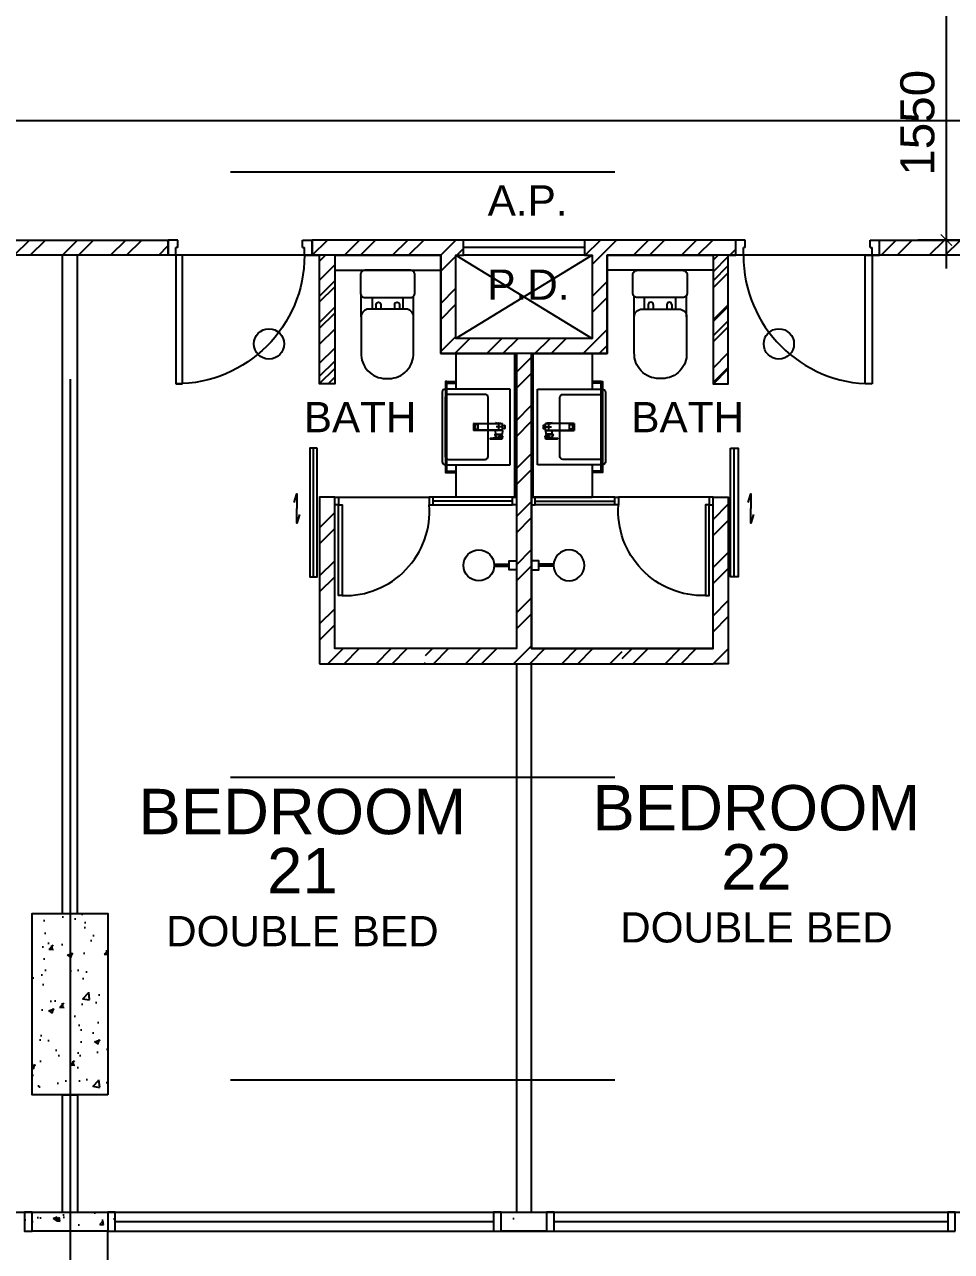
# Model space of a CAD drawing. Header units: millimetres. Extents: x 0 to 70486, y 148 to 42536.
# Drawn here: x 35199 to 41324, y 12784 to 20892 of the extents above; entities that cross this region are included whole.
import ezdxf
from ezdxf.enums import TextEntityAlignment as Align

# ---------------------------------------------------------------- set-up
doc = ezdxf.new("R2010")
doc.units = ezdxf.units.MM
doc.linetypes.add('CENTERX2', pattern=[101.6, 63.5, -12.7, 12.7, -12.7])
doc.layers.get('Defpoints').update_dxf_attribs({"color": 8})
for name, color, linetype in [('Architectural Features', 8, 'Continuous'), ('Default', 8, 'Continuous'), ('Door', 8, 'Continuous'), ('Dry Wall', 8, 'Continuous'), ('FSD', 8, 'Continuous'), ('GBP A.P.', 8, 'Continuous'), ('GBP Dim', 8, 'Continuous'), ('GBP Text 200', 8, 'Continuous'), ('GBP Text 250', 8, 'Continuous'), ('grid', 8, 'CENTERX2'), ('hatch', 8, 'Continuous'), ('LP-Furn built-in', 8, 'Continuous'), ('LP-Furn built-in 2', 8, 'Continuous'), ('LP-Sanitary', 8, 'Continuous'), ('LP-WC', 8, 'Continuous'), ('PD', 8, 'Continuous'), ('PD DOOR', 8, 'Continuous'), ('TEXT', 8, 'Continuous'), ('TEXT Ref', 8, 'Continuous'), ('WALL-NEW', 8, 'Continuous'), ('WALL-STRUCTURE', 8, 'Continuous'), ('WINDOW', 8, 'Continuous'), ('WINDOW-MULLION', 8, 'Continuous'), ('zzz-room mix', 8, 'Continuous')]:
    doc.layers.add(name, color=color, linetype=linetype)
doc.layers.add('LP-Nonplot', color=8, linetype='Continuous', plot=False)
doc.styles.add('BH', font='arial.ttf')
doc.dimstyles.new('200 GBP', dxfattribs={"dimscale": 1.5, "dimtxt": 150, "dimasz": 50, "dimexe": 125, "dimexo": 50, "dimgap": 50, "dimtad": 1, "dimdec": 0, "dimzin": 0, "dimdsep": 46, "dimtxsty": 'BH', "dimblk": 'ARCHTICK', "dimcen": 0.09, "dimdle": 125, "dimclrd": 9, "dimclre": 9, "dimclrt": 1, "dimadec": 0, "dimazin": 0, "dimtfac": 1, "dimtdec": 0, "dimtix": 1, "dimtmove": 2, "dimatfit": 3, "dimldrblk": 'ARCHTICK', "dimfxl": 300, "dimfxlon": 1, "dimtolj": 1, "dimtzin": 0, "dimarcsym": 0})
pattern_1 = [(45, (-1501, -7082.22), (-159.099, 159.099), []), (45, (-1394.93, -7082.22), (-159.099, 159.099), [])]

# ---------------------------------------------------------------- blocks, each defined once
blk = doc.blocks.new('Door 850')
for p, q in [((38290.6, 34986.6), (38290.6, 35836.6)), ((38290.6, 35836.6), (38335.6, 35836.6)), ((38335.6, 35836.6), (38335.6, 34986.6)), ((38240.6, 34986.6), (38240.6, 34911.6)), ((38290.6, 34986.6), (38240.6, 34986.6)), ((38290.6, 34986.6), (38290.6, 34936.6)), ((38335.6, 34986.6), (38290.6, 34986.6)), ((39140.6, 34986.6), (39140.6, 34936.6)), ((39140.6, 34986.6), (39190.6, 34986.6)), ((39190.6, 34986.6), (39190.6, 34911.6)), ((38240.6, 34911.6), (38240.6, 34886.6)), ((38303.1, 34886.6), (38240.6, 34886.6)), ((38303.1, 34936.6), (38290.6, 34936.6)), ((38303.1, 34936.6), (38303.1, 34886.6)), ((39128.1, 34936.6), (39140.6, 34936.6)), ((39128.1, 34936.6), (39128.1, 34886.6)), ((39128.1, 34886.6), (39190.6, 34886.6)), ((39190.6, 34911.6), (39190.6, 34886.6))]:
    blk.add_line(p, q)
blk.add_arc((38290.6, 34986.6), 850, 359.99995, 89.99772)
blk = doc.blocks.new('pln_toilet')
for p, q in [((-170.1, -306.5), (-170.1, -171.6)), ((-78.2, -226.9), (-78.2, -256.5)), ((-45, -226.9), (-45, -256.5)), ((44.7, -226.9), (44.7, -256.5)), ((77.9, -226.9), (77.9, -256.5)), ((175.5, -306.5), (175.5, -165.2))]:
    blk.add_line(p, q)
for points in [[(180, -30), (180, -149.3, -0.414214), (150, -179.3), (-150, -179.3, -0.414214), (-180, -149.3), (-180, -30, -0.414214), (-150, 0), (150, 0, -0.414214)], [(175.5, -306.5), (175.5, -545.1, -0.424695), (14, -715.1), (-7.8, -715.1, -0.423698), (-170.1, -545.1), (-170.1, -306.5, -0.414214), (-120.1, -256.5), (125.5, -256.5, -0.414214)]]:
    blk.add_lwpolyline(points, format="xyb", close=True)
for points in [[(-101.9, -256.5), (-101.9, -179.3)], [(102.9, -179.3), (102.9, -256.5)]]:
    blk.add_lwpolyline(points)
for centre in [(-61.6, -226.9), (61.3, -226.9)]:
    blk.add_arc(centre, 16.6, 0, 180)
blk = doc.blocks.new('SEANNOT_GROUP2')
at = {"layer": 'Default'}
blk.add_line((81.5, 351.1), (81.5, 317.9), dxfattribs=at)
blk = doc.blocks.new('SEANNOT_GROUP3')
at = {"layer": 'Default'}
blk.add_line((99.8, 335.2), (63.8, 335.2), dxfattribs=at)
blk = doc.blocks.new('ghtfdgd')
at = {"layer": 'LP-Sanitary'}
for p, q in [((79214.2, -115039.6), (79218.2, -114994.6)), ((79217.1, -115027.9), (79214.2, -115039.6)), ((79217.1, -115039.6), (79214.2, -115039.6)), ((79215.7, -115019.1), (79215.7, -115005.6)), ((79215.7, -115005.6), (79217.2, -115005.6)), ((79220.2, -114994.6), (79217.1, -115027.9)), ((79217.5, -115184.4), (79217.1, -115027.9)), ((79220.2, -114994.6), (79218.2, -114994.6)), ((79218.9, -115183.4), (79220.2, -114994.6)), ((79261.1, -114994.6), (79220.2, -114994.6)), ((79230.7, -114993.6), (79230.7, -114979.6)), ((79231.2, -114979.1), (79250.2, -114979.1)), ((79250.2, -114994.1), (79231.2, -114994.1)), ((79238.9, -114994.1), (79238.9, -114994.6)), ((79242.4, -114994.6), (79242.4, -114994.1)), ((79250.7, -114979.6), (79250.7, -114993.6)), ((79263.2, -114994.6), (79261.1, -114994.6)), ((79261.1, -114994.6), (79262.4, -115183.4)), ((79264.2, -115027.9), (79261.1, -114994.6)), ((79263.2, -114994.6), (79288.7, -114996.6)), ((79263.2, -114994.6), (79267.1, -115039.6)), ((79264.2, -115027.9), (79263.8, -115184.4)), ((79264.2, -115027.9), (79267.1, -115039.6)), ((79267.1, -115039.6), (79264.2, -115039.6)), ((79288.7, -115037.7), (79267.1, -115039.6)), ((79288.7, -115037.7), (79288.7, -114996.6)), ((79290.7, -115009.4), (79290.7, -115000.9)), ((79290.7, -115009.6), (79290.7, -115009.4)), ((79290.7, -115010.3), (79290.7, -115009.6)), ((79290.7, -115044.4), (79290.7, -115010.3)), ((79290.7, -115044.7), (79290.7, -115044.4)), ((79290.9, -115010.4), (79310.4, -115018.6)), ((79290.9, -115010.4), (79290.9, -115044.5)), ((79290.9, -115044.5), (79310.4, -115036.3)), ((79310.7, -115017.8), (79291, -115009.5)), ((79291, -115009.5), (79291, -115009.5)), ((79291, -115009.5), (79291, -115009.5)), ((79291, -115044.9), (79310.7, -115036.6)), ((79310.4, -115018.6), (79310.5, -115018.7)), ((79310.4, -115036.3), (79310.5, -115036.2)), ((79310.5, -115018.7), (79310.5, -115027.4)), ((79310.5, -115036.2), (79310.5, -115027.4)), ((79310.7, -115017.8), (79314.8, -115009.2)), ((79313.5, -115028.9), (79313.5, -115020.8)), ((79313.5, -115020.8), (79317.3, -115050.9)), ((79313.5, -115028.9), (79313.5, -115036.9)), ((79313.5, -115036.9), (79317.3, -115075.5)), ((79313.5, -115037), (79317.3, -115075.5)), ((79315.2, -115010.7), (79313.6, -115020.4)), ((79313.6, -115020.5), (79313.6, -115020.4)), ((79317.3, -115050.5), (79313.6, -115020.5)), ((79315.2, -115010.7), (79317.3, -115050.4)), ((79318, -115050.2), (79316, -115010.5)), ((79317.3, -115002.9), (79318.9, -114997.5)), ((79319.4, -115044.7), (79317.3, -115002.9)), ((79317.3, -115050.4), (79317.3, -115050.5)), ((79317.3, -115051.4), (79317.3, -115063.3)), ((79317.7, -115051.6), (79318.9, -115052.3)), ((79317.7, -115063.5), (79317.7, -115051.6)), ((79319.4, -115051), (79318, -115050.2)), ((79318.7, -114997.4), (79318.9, -114997.5)), ((79319.3, -114997.6), (79318.9, -114997.4)), ((79318.9, -114997.5), (79319.4, -114997.7)), ((79318.9, -115074.8), (79318.9, -115052.3)), ((79319.4, -114997.7), (79319.4, -115044.7)), ((79319.4, -115044.7), (79319.4, -115051)), ((79319.8, -115045.3), (79319.8, -114998.3)), ((79319.8, -115051.6), (79319.8, -115045.3)), ((79319.8, -115051.9), (79319.8, -115051.6)), ((79319.8, -115051.9), (79319.8, -115074.4)), ((79317.3, -115075.1), (79317.3, -115063.3)), ((79317.7, -115063.5), (79317.7, -115075.4)), ((79317.7, -115075.4), (79318.9, -115074.8)), ((79318, -115076), (79319.3, -115075.3)), ((79319.8, -115074.4), (79319.8, -115074.6)), ((79218.9, -115183.4), (79217.5, -115184.4)), ((79217.5, -115184.4), (79263.8, -115184.4)), ((79262.4, -115183.4), (79218.9, -115183.4)), ((79225, -115154.8), (79225, -115173.1)), ((79255.3, -115153.8), (79226, -115153.8)), ((79255.3, -115154), (79226, -115154)), ((79226, -115174.1), (79255.3, -115174.1)), ((79256.3, -115173.1), (79256.3, -115154.8)), ((79262.4, -115183.4), (79263.8, -115184.4))]:
    blk.add_line(p, q, dxfattribs=at)
for centre, radius, start, end in [((79240.7, -115019.1), 25, 180, 185.74251), ((79231.2, -114979.6), 0.5, 90, 180), ((79231.2, -114993.6), 0.5, 180, 270), ((79250.2, -114979.6), 0.5, 0, 90), ((79250.2, -114993.6), 0.5, 270, 0), ((79280.3, -115017.1), 20, 56.8024, 65.16541), ((79280.3, -115017.1), 20, 294.83459, 301.61275), ((79290.9, -115000.9), 0.2, 127.85265, 180), ((79290.9, -115044.7), 0.2, 180.01397, 293.04704), ((79511, -115282.7), 357.7, 125.84981, 127.98251), ((79530.3, -115308.3), 389.7, 125.92638, 127.88363), ((79234, -109870), 5139.5, 270.63577, 270.89969), ((79227.2, -108854.2), 6155.7, 270.59451, 270.81562), ((79288.3, -115009.7), 2.67, 3.1953, 9.33669), ((79301.7, -114992.9), 0.28, 69.68638, 135.20106), ((79319.7, -114996.5), 23.1, 247.12521, 247.49949), ((79339.3, -115104.4), 73.6, 112.75714, 112.87481), ((79312.3, -115020.9), 1.23, 6.09456, 11.51592), ((79308.7, -115037.4), 4.84, 5.24499, 7.19277), ((79310.7, -115037.3), 2.83, 5.64545, 8.81471), ((79314, -115009.4), 0.822, 12.82151, 37.37855), ((79314.7, -115011.5), 2.53, 77.49723, 90.78809), ((79315.1, -115009.5), 0.509, 38.0096, 78.40522), ((84763.2, -116562.2), 5664.7, 164.02206, 164.08854), ((79313.8, -115010.5), 2.18, 358.67427, 36.2852), ((79317.8, -115050.7), 0.54, 62.22165, 149.68726), ((79305.3, -115051.3), 11.9, 359.62289, 2.1624), ((79315.7, -115050), 2.38, 342.31294, 353.97204), ((79317.3, -115050.2), 0.738, 359.2113, 2.9985), ((79318.5, -114997.9), 0.689, 55.95421, 80.13248), ((79319, -114998.3), 0.8, 0.00654, 61.47672), ((79319.1, -115051.6), 0.688, 1.5121, 63.73401), ((79313.2, -115075.2), 4.12, 356.11976, 1.38136), ((79317.8, -115075.5), 0.494, 177.69922, 295.85307), ((79318.6, -115075.3), 0.938, 181.08912, 220.22046), ((79319, -115074.6), 0.786, 294.19625, 0.49169)]:
    blk.add_arc(centre, radius, start, end, dxfattribs=at)
for centre, major_axis, ratio, start_param, end_param in [((79290.9, -115000.9), (0.2, 0), 0.870233, 1.308042, 3.141593), ((79290.9, -115009.4), (0.2, 0), 0.870251, 1.333095, 3.141593), ((79290.9, -115010.3), (0.2, 0), 0.5, 3.141593, 4.712389), ((79290.9, -115044.4), (0.2, 0), 0.5, 3.141593, 4.712389), ((79290.9, -115000.9), (0.123, -0.158), 0.834595, 2.099205, 3.141593), ((79290.9, -115000.9), (0.123, -0.158), 0.834595, 3.141593, 3.165459), ((79290.9, -115010), (0.077, 0.836), 0.04975, 4.217846, 5.325586), ((79290.9, -115044.1), (-0.077, 0.836), 0.04975, 2.065339, 3.17308), ((79301.6, -114992.9), (0.117, -0.162), 0.844851, 2.109561, 3.167674), ((79310.4, -115018.2), (-0.311, -0.737), 0.21898, 1.092037, 2.210933), ((79310.4, -115035.9), (-0.311, 0.737), 0.21898, 2.049556, 3.141593), ((79310.5, -115018.3), (-0.309, -0.738), 0.217421, 1.09135, 2.210755), ((79310.5, -115035.8), (-0.309, 0.738), 0.217421, 2.050243, 3.169648), ((79310.4, -115035.9), (-0.311, 0.737), 0.21898, 3.141593, 3.168451), ((79314.3, -115020.6), (-0.782, -0.167), 0.921627, 5.682069, 6.099643), ((79314.3, -115020.8), (-0.794, -0.099), 0.898005, 5.760928, 6.175764), ((79314.3, -115036.7), (0.793, 0.106), 0.789486, 3.026004, 3.133916), ((79314.3, -115036.9), (0.796, 0.077), 0.827125, 3.057559, 3.141593), ((79315.1, -115009.6), (0.173, 0.708), 0.018166, 0.444134, 0.918054), ((79315.3, -115009.6), (0.412, 0.321), 0.549065, 0.513637, 1.195391), ((79315.7, -115010.9), (-0.499, -0.026), 0.868619, 4.118709, 5.82428), ((79316.8, -115003.6), (0.961, -0.275), 0.902908, 1.271288, 1.565184), ((79317.8, -115050.6), (-0.5, -0.016), 0.857677, 4.139605, 5.842177), ((79317.8, -115050.9), (-0.5, -0.02), 0.273668, 4.356492, 6.23412), ((79318.4, -114998), (-0.211, -0.772), 0.117484, 2.694436, 3.141054), ((79318.5, -114998.1), (-0.382, -0.703), 0.237912, 2.705017, 3.14394), ((79319, -114998.3), (-0.382, -0.703), 0.237912, 2.705017, 3.141091), ((79319, -114998.3), (-0.8, 0), 0.876594, 3.141494, 4.164132), ((79319, -115045.3), (-0.8, 0), 0.876594, 3.141494, 4.164132), ((79317.8, -115063.3), (-0.5, 0), 0.5, 0.054498, 1.448623), ((79317.8, -115075.5), (-0.494, 0.079), 0.969108, 0.192451, 2.070079), ((79226, -115154.8), (-1, 0), 0.992546, 4.712389, 6.283185), ((79226, -115154.9), (1, 0), 0.890286, 1.570796, 3.141593), ((79226, -115173.1), (1, 0), 0.992546, 3.141593, 4.712389), ((79255.3, -115154.8), (-1, 0), 0.992546, 3.141593, 4.712389), ((79255.3, -115154.9), (1, 0), 0.890286, 0, 1.570796), ((79255.3, -115173.1), (1, 0), 0.992546, 4.712389, 6.283185)]:
    blk.add_ellipse(centre, major_axis=major_axis, ratio=ratio, start_param=start_param, end_param=end_param, dxfattribs=at)
for points, knots in [([(79291, -115009.5), (79291, -115009.5), (79290.9, -115009.5), (79290.8, -115009.6), (79290.7, -115009.6), (79290.7, -115009.6)], [0, 0, 0, 0, 0.5, 0.5, 1, 1, 1, 1]), ([(79291, -115000.7), (79291, -115000.8), (79291, -115000.8), (79291, -115000.9), (79291, -115001.2), (79291, -115001.4), (79291, -115001.7), (79291, -115002.7), (79291, -115003.8), (79291, -115004.8), (79291, -115006.3), (79291, -115007.8), (79291, -115009.2)], [0, 0, 0, 0, 0.02306, 0.02306, 0.02306, 0.115301, 0.115301, 0.115301, 0.484264, 0.484264, 0.484264, 1, 1, 1, 1]), ([(79301.6, -114992.7), (79301.9, -114992.8), (79302.2, -114992.9), (79302.5, -114993), (79305, -114993.6), (79307.5, -114994.3), (79310.1, -114995), (79312.9, -114995.8), (79315.8, -114996.6), (79318.7, -114997.4)], [0, 0, 0, 0, 0.051688, 0.051688, 0.051688, 0.494848, 0.494848, 0.494848, 1, 1, 1, 1]), ([(79310.5, -115018.7), (79310.9, -115018.8), (79311.2, -115019), (79311.9, -115019.4), (79312.2, -115019.7), (79312.8, -115020.1), (79313, -115020.3), (79313.4, -115020.5), (79313.5, -115020.5), (79313.5, -115020.7)], [0, 0, 0, 0, 0.25, 0.25, 0.5, 0.5, 0.75, 0.75, 1, 1, 1, 1]), ([(79310.5, -115036.2), (79310.9, -115036.1), (79311.2, -115035.9), (79311.9, -115035.6), (79312.2, -115035.5), (79312.8, -115035.6), (79313, -115035.7), (79313.4, -115036.2), (79313.5, -115036.5), (79313.5, -115036.8)], [0, 0, 0, 0, 0.25, 0.25, 0.5, 0.5, 0.75, 0.75, 1, 1, 1, 1]), ([(79313.6, -115020.4), (79313.5, -115020.2), (79313.5, -115020), (79313.3, -115019.6), (79313.2, -115019.3), (79312.7, -115018.8), (79312.3, -115018.6), (79311.6, -115018.2), (79311.2, -115018), (79310.8, -115017.9)], [0, 0, 0, 0, 0.25, 0.25, 0.5, 0.5, 0.75, 0.75, 1, 1, 1, 1]), ([(79310.8, -115036.5), (79311, -115036.5), (79311.3, -115036.3), (79311.8, -115036.2), (79312.2, -115036.1), (79312.5, -115036), (79312.8, -115036), (79313, -115036), (79313.1, -115036.1), (79313.2, -115036.2), (79313.4, -115036.3), (79313.5, -115036.6), (79313.5, -115036.7), (79313.5, -115036.8)], [0, 0, 0, 0, 0.124812, 0.2213171, 0.3092796, 0.3899271, 0.4711589, 0.5451559, 0.6166529, 0.6889172, 0.7974179, 0.8896188, 0.9816515, 0.9816515, 0.9816515, 0.9816515]), ([(79314.8, -115009.2), (79314.8, -115009.2), (79314.9, -115009.2), (79314.9, -115009.2), (79315, -115009.2), (79315, -115009.2), (79315.1, -115009.2), (79315.2, -115009.2)], [0, 0, 0, 0, 0.25, 0.25, 0.5, 0.5, 1, 1, 1, 1]), ([(79317.1, -115002.7), (79317, -115003), (79316.9, -115003.3), (79316.8, -115003.6), (79316.5, -115004.7), (79316.2, -115005.8), (79315.9, -115006.9), (79315.7, -115007.6), (79315.4, -115008.3), (79315.2, -115009)], [0, 0, 0, 0, 0.131954, 0.131954, 0.131954, 0.659772, 0.659772, 0.659772, 1, 1, 1, 1]), ([(79315.2, -115009.2), (79315.2, -115009.2), (79315.2, -115009.2), (79315.2, -115009.2), (79315.2, -115009.2), (79315.2, -115009.2)], [0, 0, 0, 0, 0.5, 0.5, 1, 1, 1, 1]), ([(79315.2, -115009.2), (79315.3, -115009.3), (79315.3, -115009.4), (79315.3, -115009.5), (79315.3, -115009.6), (79315.3, -115009.8), (79315.3, -115009.8), (79315.3, -115009.9), (79315.3, -115010), (79315.2, -115010.2), (79315.2, -115010.3), (79315.2, -115010.5), (79315.2, -115010.6), (79315.2, -115010.7)], [0, 0, 0, 0, 0.125, 0.125, 0.25, 0.25, 0.375, 0.375, 0.5, 0.5, 0.75, 0.75, 1, 1, 1, 1]), ([(79318.7, -114997.4), (79318.6, -114997.5), (79318.6, -114997.7), (79318.5, -114997.9), (79318.2, -114999), (79317.9, -115000.1), (79317.5, -115001.2), (79317.4, -115001.7), (79317.2, -115002.2), (79317.1, -115002.7)], [0, 0, 0, 0, 0.095324, 0.095324, 0.095324, 0.707603, 0.707603, 0.707603, 1, 1, 1, 1]), ([(79317.3, -115050.5), (79317.3, -115050.5), (79317.3, -115050.5), (79317.3, -115050.6), (79317.3, -115050.6), (79317.3, -115050.7), (79317.3, -115050.8), (79317.3, -115050.9)], [0, 0, 0, 0, 0.25, 0.25, 0.5, 0.5, 1, 1, 1, 1]), ([(79317.3, -115051.4), (79317.3, -115051.5), (79317.3, -115051.5), (79317.5, -115051.6), (79317.6, -115051.6), (79317.7, -115051.6)], [0, 0, 0, 0, 0.5, 0.5, 1, 1, 1, 1]), ([(79317.7, -115051.6), (79317.7, -115051.6), (79317.7, -115051.5), (79317.8, -115051.4), (79317.8, -115051.3), (79317.8, -115051.1), (79317.8, -115051), (79317.9, -115050.9), (79317.9, -115050.8), (79317.9, -115050.7)], [0, 0, 0, 0, 0.25, 0.25, 0.5, 0.5, 0.75, 0.75, 1, 1, 1, 1]), ([(79319.4, -115051), (79319.4, -115051), (79319.4, -115051), (79319.4, -115051), (79319.4, -115051), (79319.4, -115051), (79319.4, -115051), (79319.4, -115051.1), (79319.4, -115051.1), (79319.4, -115051.2), (79319.4, -115051.2), (79319.3, -115051.3), (79319.3, -115051.3), (79319.3, -115051.4), (79319.3, -115051.5), (79319.2, -115051.6), (79319.2, -115051.6), (79319.1, -115051.7), (79319.1, -115051.8), (79319, -115051.9), (79319, -115052), (79318.9, -115052.1), (79318.9, -115052.1), (79318.9, -115052.2), (79318.9, -115052.3), (79318.9, -115052.3), (79318.9, -115052.3), (79318.9, -115052.3), (79318.9, -115052.3), (79318.9, -115052.3), (79318.9, -115052.3)], [0, 0, 0, 0, 0.000034, 0.000034, 0.000034, 0.03445, 0.03445, 0.03445, 0.175251, 0.175251, 0.175251, 0.317196, 0.317196, 0.317196, 0.479622, 0.479622, 0.479622, 0.662074, 0.662074, 0.662074, 0.829132, 0.829132, 0.829132, 0.958486, 0.958486, 0.958486, 0.999966, 0.999966, 0.999966, 1, 1, 1, 1]), ([(79319.8, -115051.9), (79319.8, -115052), (79319.7, -115052), (79319.7, -115052.1), (79319.6, -115052.2), (79319.4, -115052.3), (79319.3, -115052.3), (79319.1, -115052.3), (79319, -115052.3), (79318.9, -115052.3)], [0, 0, 0, 0, 0.25, 0.25, 0.5, 0.5, 0.75, 0.75, 1, 1, 1, 1]), ([(79317.3, -115075.1), (79317.3, -115075.2), (79317.3, -115075.2), (79317.5, -115075.3), (79317.6, -115075.3), (79317.7, -115075.4)], [0, 0, 0, 0, 0.5, 0.5, 1, 1, 1, 1]), ([(79319.8, -115074.4), (79319.8, -115074.5), (79319.7, -115074.5), (79319.7, -115074.6), (79319.6, -115074.7), (79319.4, -115074.8), (79319.3, -115074.8), (79319.1, -115074.8), (79319, -115074.8), (79318.9, -115074.8)], [0, 0, 0, 0, 0.25, 0.25, 0.5, 0.5, 0.75, 0.75, 1, 1, 1, 1]), ([(79319.3, -115075.3), (79319.3, -115075.3), (79319.3, -115075.3), (79319.2, -115075.3), (79319.2, -115075.3), (79319.1, -115075.3), (79319.1, -115075.2), (79319, -115075.2), (79319, -115075.1), (79318.9, -115075.1), (79318.9, -115075), (79318.9, -115074.9), (79318.9, -115074.9), (79318.9, -115074.9), (79318.9, -115074.8), (79318.9, -115074.8), (79318.9, -115074.8), (79318.9, -115074.8), (79318.9, -115074.8)], [0.3296223, 0.3296223, 0.3296223, 0.3296223, 0.4796217, 0.4796217, 0.4796217, 0.6620737, 0.6620737, 0.6620737, 0.829132, 0.829132, 0.829132, 0.9584856, 0.9584856, 0.9584856, 0.9999655, 0.9999655, 0.9999655, 1, 1, 1, 1])]:
    blk.add_open_spline(points, degree=3, knots=knots, dxfattribs=at)
for points, degree in [([(79301.8, -114992.7), (79301.7, -114992.6), (79301.7, -114992.7), (79301.6, -114992.7)], 3), ([(79318.6, -114997.3), (79316.3, -114996.6), (79310.7, -114995.1), (79301.8, -114992.7)], 3), ([(79313.5, -115028.9), (79313.5, -115028.4), (79313.4, -115028), (79312.3, -115027.4), (79311.4, -115027.4), (79310.5, -115027.4)], 5), ([(79317.9, -115075.9), (79317.9, -115076), (79318, -115076), (79318, -115075.9)], 3)]:
    blk.add_open_spline(points, degree=degree, dxfattribs=at)
at = {"layer": 'LP-Nonplot'}
for name in ['SEANNOT_GROUP3', 'SEANNOT_GROUP2']:
    blk.add_blockref(name, (79159.1, -115352.3), dxfattribs=at)
blk = doc.blocks.new('SINK')
at = {"layer": 'LP-Sanitary'}
blk.add_line((-74936.8, -44774), (-75436.8, -44774), dxfattribs=at)
blk.add_lwpolyline([(-75436.8, -44774), (-75436.8, -45203.2, 0.414214), (-75416.8, -45223.2), (-74956.8, -45223.2, 0.414214), (-74936.8, -45203.2), (-74936.8, -44774)], format="xyb", dxfattribs=at)
blk.add_lwpolyline([(-75401.8, -44941.1), (-75401.8, -45183.3, 0.414117), (-75381.8, -45203.2), (-74991.8, -45203.2, 0.41431), (-74971.8, -45183.2), (-74971.8, -44941.1, 0.414117), (-74991.8, -44921.1), (-75381.8, -44921.1, 0.41431)], format="xyb", close=True, dxfattribs=at)
at = {"layer": 'LP-Furn built-in'}
blk.add_blockref('ghtfdgd', (-154427.4, 70168.1), dxfattribs=at)
blk = doc.blocks.new('pln_sink 1100x380')
at = {"ltscale": 1000}
for p, q in [((0, 0), (400, 0)), ((400, 0), (400, -235)), ((459.9, -184.9), (400, -184.9)), ((459.9, -194.9), (400, -194.9)), ((400, -735), (400, -950)), ((459.9, -776.6), (400, -776.6)), ((459.9, -786.6), (400, -786.6)), ((0, -950), (400, -950))]:
    blk.add_line(p, q, dxfattribs=at)
for points in [[(10, -950), (10, 0), (0, 0), (0, -950), (10, -950)], [(10, 0), (10, -950), (0, -950), (0, 0), (10, 0)]]:
    blk.add_lwpolyline(points, dxfattribs=at)
at = {"ltscale": 200}
blk.add_lwpolyline([(459.9, -184.9), (468.4, -184.9), (468.4, -786.6), (459.9, -786.6)], close=True, dxfattribs=at)
at = {"layer": 'LP-Furn built-in', "extrusion": (0, 0, -1), "zscale": -1, "rotation": 270}
blk.add_blockref('SINK', (44734, -75671.8), dxfattribs=at)
blk = doc.blocks.new('pln_shower head')
at = {"ltscale": 100}
for points in [[(101, 9.1), (200, 9.1)], [(101, -5.9), (200, -5.9)]]:
    blk.add_lwpolyline(points, dxfattribs=at)
at = {"ltscale": 0.5}
blk.add_lwpolyline([(248, 30.1), (248, -29.9), (200, -29.9), (200, 30.1)], close=True, dxfattribs=at)
at = {"ltscale": 100}
blk.add_circle((0, 0), 101.9, dxfattribs=at)
blk = doc.blocks.new('_ArchTick')
at = {"color": 0, "const_width": 0.1}
blk.add_lwpolyline([(0.5, 0.5), (-0.5, -0.5)], dxfattribs=at)
blk = doc.blocks.new('*D305')
at = {"layer": 'Defpoints', "color": 0, "transparency": 16777216}
for p in [(41749, 21017.8), (41289.9, 19467.8), (41749, 19467.8)]:
    blk.add_point(p, dxfattribs=at)
at = {"layer": 'GBP Dim', "color": 9, "lineweight": -2, "transparency": 16777216}
for p, q in [((41289.9, 21205.3), (41289.9, 19280.3)), ((41674, 21017.8), (41102.4, 21017.8)), ((41674, 19467.8), (41102.4, 19467.8))]:
    blk.add_line(p, q, dxfattribs=at)
at = {"layer": 'GBP Dim', "color": 9, "lineweight": -2, "transparency": 16777216, "xscale": 75, "yscale": 75, "zscale": 75}
for p, rotation in [((41289.9, 21017.8), 90), ((41289.9, 19467.8), 270)]:
    blk.add_blockref('_ArchTick', p, dxfattribs=dict(at, rotation=rotation))
at = {"layer": 'GBP Dim', "transparency": 16777216, "insert": (41100.1, 20242.8), "char_height": 225, "attachment_point": 5, "rotation": 90, "style": 'BH'}
blk.add_mtext('\\A1;1550', dxfattribs=at)
blk = doc.blocks.new('*D328')
at = {"layer": 'Defpoints', "color": 0, "transparency": 16777216}
for p in [(23189.8, 20821.8), (41669.8, 20821.8), (41669.8, 20259)]:
    blk.add_point(p, dxfattribs=at)
at = {"layer": 'GBP Dim', "color": 9, "lineweight": -2, "transparency": 16777216}
for p, q in [((23189.8, 20709), (23189.8, 20109)), ((41669.8, 20709), (41669.8, 20109)), ((23039.8, 20259), (41819.8, 20259))]:
    blk.add_line(p, q, dxfattribs=at)
at = {"layer": 'GBP Dim', "color": 9, "lineweight": -2, "transparency": 16777216, "xscale": 75, "yscale": 75, "zscale": 75, "rotation": 180}
blk.add_blockref('_ArchTick', (23189.8, 20259), dxfattribs=at)
at = {"layer": 'GBP Dim', "color": 9, "lineweight": -2, "transparency": 16777216, "xscale": 75, "yscale": 75, "zscale": 75}
blk.add_blockref('_ArchTick', (41669.8, 20259), dxfattribs=at)
at = {"layer": 'GBP Dim', "transparency": 16777216, "insert": (32429.8, 20448.9), "char_height": 225, "attachment_point": 5, "style": 'BH'}
blk.add_mtext('\\A1;18480', dxfattribs=at)
blk = doc.blocks.new('A$C65CE4B9A')
at = {"layer": 'grid', "ltscale": 200}
for p, q in [((-32000, 10500), (-32000, -20450)), ((-66500, -8450), (0, -8450)), ((-66500, -12450), (0, -12450)), ((-66500, -14450), (0, -14450)), ((-66500, -15450), (0, -15450))]:
    blk.add_line(p, q, dxfattribs=at)

msp = doc.modelspace()

# ---------------------------------------------------------------- hatches: boundary and pattern name
at = {"layer": 'hatch'}
h = msp.add_hatch(dxfattribs=at)
h.set_pattern_fill('ANSI32', color=256, scale=600, style=0)
h.set_pattern_definition([(45, (-1501, -7082.21), (-159.099, 159.099), []), (45, (-1394.93, -7082.21), (-159.099, 159.099), [])])
h.paths.add_polyline_path([(34849, 19467.8), (36149, 19467.8), (36149, 19367.8), (34849, 19367.8)])
h.paths.add_polyline_path([(40849, 19467.8), (42149, 19467.8), (42149, 19367.8), (40849, 19367.8)])
h = msp.add_hatch(dxfattribs=at)
h.set_pattern_fill('ANSI32', color=256, scale=600, style=0)
h.set_pattern_definition([(45, (4499, -7082.2), (-159.099, 159.099), []), (45, (4605.07, -7082.2), (-159.099, 159.099), [])])
edge = h.paths.add_edge_path()
edge.add_line((37149, 19367.7), (37149, 18517.7))
edge.add_line((37149, 18517.7), (37249, 18517.7))
edge.add_line((37249, 18517.7), (37249, 19367.9))
edge.add_line((37249, 19367.9), (37949, 19367.9))
edge.add_line((37949, 19367.9), (37949, 18717.9))
edge.add_line((37949, 18717.9), (38449, 18717.9))
edge.add_line((38449, 18717.9), (38449, 16767.7))
edge.add_line((38449, 16767.7), (37849, 16767.7))
edge.add_line((37849, 16767.7), (37849, 16667.7))
edge.add_line((37849, 16667.7), (39149, 16667.7))
edge.add_line((39149, 16667.7), (39149, 16767.7))
edge.add_line((39149, 16767.7), (38549, 16767.7))
edge.add_line((38549, 16767.7), (38549, 18717.9))
edge.add_line((38549, 18717.9), (39049, 18717.9))
edge.add_line((39049, 18717.9), (39049, 19367.9))
edge.add_line((39049, 19367.9), (39749, 19367.9))
edge.add_line((39749, 19367.9), (39749, 18517.7))
edge.add_line((39749, 18517.7), (39849, 18517.7))
edge.add_line((39849, 18517.7), (39849, 19367.9))
edge.add_line((39849, 19367.9), (39899, 19367.9))
edge.add_line((39899, 19367.9), (39899, 19467.9))
edge.add_line((39899, 19467.9), (38899, 19467.9))
edge.add_line((38899, 19467.9), (38899, 19367.9))
edge.add_line((38899, 19367.9), (38949, 19367.9))
edge.add_line((38949, 19367.9), (38949, 18817.9))
edge.add_line((38949, 18817.9), (38049, 18817.9))
edge.add_line((38049, 18817.9), (38049, 19367.9))
edge.add_line((38049, 19367.9), (38099, 19367.9))
edge.add_line((38099, 19367.9), (38099, 19467.9))
edge.add_line((38099, 19467.9), (37099, 19467.9))
edge.add_line((37099, 19467.9), (37099, 19367.9))
edge.add_line((37099, 19367.9), (37149, 19367.9))
h = msp.add_hatch(dxfattribs=at)
h.set_pattern_fill('ANSI32', color=256, scale=30, style=0)
h.set_pattern_definition([(45, (323412.36, -76159.32), (-202.05576, 202.05576), []), (45, (323547.06, -76159.32), (-202.05576, 202.05576), [])])
h.paths.add_polyline_path([(37249, 18517.8), (37149, 18517.8), (37149, 19367.8), (37249, 19367.8)])
h = msp.add_hatch(dxfattribs=at)
h.set_pattern_fill('ANSI32', color=256, scale=30, style=0)
h.set_pattern_definition([(45, (323312.36, -76159.32), (-202.05576, 202.05576), []), (45, (323447.07, -76159.32), (-202.05576, 202.05576), [])])
h.paths.add_polyline_path([(39749, 18517.8), (39849, 18517.8), (39849, 19367.8), (39749, 19367.8)])
h = msp.add_hatch(dxfattribs=at)
h.set_pattern_fill('ANSI32', color=256, scale=600, style=0)
h.set_pattern_definition(pattern_1)
h.paths.add_polyline_path([(37249, 17767.8), (37149, 17767.8), (37149, 16667.8), (37849, 16667.7), (37849, 16767.7), (37249, 16767.8)])
h = msp.add_hatch(dxfattribs=at)
h.set_pattern_fill('ANSI32', color=256, scale=600, style=0)
h.set_pattern_definition(pattern_1)
h.paths.add_polyline_path([(39749, 17767.8), (39849, 17767.8), (39849, 16667.8), (39149, 16667.8), (39149, 16767.6), (39749, 16767.8)])
h = msp.add_hatch(dxfattribs=at)
h.set_pattern_fill('AR-CONC', color=256, scale=2, style=0)
h.set_pattern_definition([(50, (-577662.27, 755268.1), (364.36934, -31.87817), [38.1, -419.1]), (355, (-577662.27, 755268.1), (-70.48565, 382.11329), [30.48, -335.28]), (100.451, (-577631.9, 755265.43), (293.885, 350.23338), [32.38, -356.18]), (46.1842, (-577662.27, 755369.7), (542.15808, -84.08466), [57.15, -628.65]), (96.6356, (-577617.1, 755362.7), (474.80847, 494.8511), [48.57, -534.27]), (351.184, (-577662.3, 755369.7), (474.8092, 494.85024), [45.72, -502.92]), (21, (-577611.47, 755344.3), (303.22976, -204.53104), [38.1, -419.1]), (326, (-577611.47, 755344.3), (123.60406, 368.37593), [30.48, -335.28]), (71.4514, (-577586.2, 755327.24), (426.83298, 163.84572), [32.38, -356.18]), (37.5, (-577662.27, 755268.09), (6.177207, 169.110078), [0, -331.216, 0, -340.36, 0, -336.55]), (7.5, (-577662.27, 755268.09), (133.639325, 200.36115), [0, -194.056, 0, -323.596, 0, -128.27]), (327.5, (-577775.56, 755268.09), (271.18119, -11.457488), [0, -127, 0, -396.24, 0, -525.78]), (317.5, (-577826.36, 755268.1), (296.25836, 50.85298), [0, -165.1, 0, -263.144, 0, -373.38])])
h.paths.add_polyline_path([(35749, 13817.8), (35249, 13817.8), (35249, 15017.8), (35749, 15017.8)])
h = msp.add_hatch(dxfattribs=at)
h.set_pattern_fill('AR-CONC', color=256, scale=40, style=0)
h.set_pattern_definition([(50, (-580552.97, 738548.02), (286.904073, -25.100854), [30, -330]), (355, (-580552.97, 738548.02), (-55.50053, 300.87685), [24, -264]), (100.4514, (-580529.06, 738545.93), (231.40375, 275.77582), [25.49608, -280.456845]), (46.1842, (-580552.97, 738628.02), (426.89642, -66.2076), [45, -495]), (96.6356, (-580517.4, 738622.5), (373.86508, 389.64715), [38.24412, -420.6852]), (351.1842, (-580552.97, 738628), (373.86478, 389.64744), [36, -396]), (21, (-580512.97, 738608.02), (238.76282, -161.047556), [30, -330]), (326, (-580512.97, 738608.02), (97.32613, 290.06002), [24, -264]), (71.4514, (-580493.08, 738594.6), (336.08905, 129.0122), [25.49608, -280.456845]), (37.5, (-580552.97, 738548.02), (4.863942, 133.157542), [0, -260.8, 0, -268, 0, -265]), (7.5, (-580552.97, 738548.02), (105.227815, 157.764685), [0, -152.8, 0, -254.8, 0, -101]), (327.5, (-580642.17, 738548.02), (213.528974, -9.021949), [0, -100, 0, -312, 0, -414]), (317.5, (-580682.17, 738548.02), (233.274468, 40.041993), [0, -130, 0, -207.2, 0, -294])])
h.paths.add_polyline_path([(35199.9, 13042.9), (35799.9, 13042.7), (35799.9, 12917.7), (35199.9, 12917.8)])
h = msp.add_hatch(dxfattribs=at)
h.set_pattern_fill('AR-CONC', color=256, scale=60, style=0)
h.set_pattern_definition([(50, (322171.65, -92979.3), (430.3561, -37.6513), [45, -495]), (355, (322171.65, -92979.3), (-83.2508, 451.3153), [36, -396]), (100.4514, (322207.5, -92982.44), (347.10563, 413.6637), [38.2441, -420.68527]), (46.1842, (322171.65, -92859.3), (640.3446, -99.3114), [67.5, -742.5]), (96.6356, (322225, -92867.6), (560.7976, 584.4707), [57.3662, -631.0278]), (351.1842, (322171.65, -92859.3), (560.7972, 584.4712), [54, -594]), (21, (322231.65, -92889.3), (358.14423, -241.57133), [45, -495]), (326, (322231.65, -92889.3), (145.9892, 435.09), [36, -396]), (71.4514, (322261.5, -92909.43), (504.1336, 193.5183), [38.2441, -420.68527]), (37.5, (322171.65, -92979.3), (7.29591, 199.73631), [0, -391.2, 0, -402, 0, -397.5]), (7.5, (322171.65, -92979.3), (157.84172, 236.64703), [0, -229.2, 0, -382.2, 0, -151.5]), (327.5, (322037.85, -92979.3), (320.29346, -13.53292), [0, -150, 0, -468, 0, -621]), (317.5, (321977.85, -92979.3), (349.9117, 60.063), [0, -195, 0, -310.8, 0, -441])])
edge = h.paths.add_edge_path()
edge.add_line((38549, 13018), (38599, 13018))
edge.add_line((38599, 13018), (38599, 12917.8))
edge.add_line((38599, 12917.8), (38399.9, 12917.8))
edge.add_line((38399.9, 12917.8), (38399.9, 13018))
edge.add_line((38399.9, 13018), (38449, 13018))

# ---------------------------------------------------------------- linework, layer by layer
at = {"layer": 'Architectural Features', "ltscale": 50, "elevation": 0}
msp.add_lwpolyline([(44399, 12917.8), (44399, 12417.8), (35749, 12417.8), (35749, 12917.8)], dxfattribs=at)
at = {"layer": 'Dry Wall'}
msp.add_lwpolyline([(35549, 19367.8), (35449, 19367.8), (35449, 15017.8), (35549, 15017.8)], close=True, dxfattribs=at)
for points in [[(38449, 16667.7), (38449, 13042.6), (38449, 13042.6)], [(38449, 13042.6), (38549, 13042.6), (38549, 16667.7)], [(35449, 13817.8), (35449, 13042.6)], [(35449, 13817.8), (35549, 13817.8)], [(35549, 13817.8), (35549, 13042.6)]]:
    msp.add_lwpolyline(points, dxfattribs=at)
at = {"layer": 'FSD'}
for centre in [(36814.5, 18781.7), (40183.5, 18781.7)]:
    msp.add_circle(centre, 100, dxfattribs=at)
at = {"layer": 'LP-Furn built-in 2'}
for points in [[(37134, 18092.8), (37084, 18092.8), (37084, 17242.8), (37134, 17242.8)], [(39864, 18092.8), (39914, 18092.8), (39914, 17242.8), (39864, 17242.8)]]:
    msp.add_lwpolyline(points, close=True, dxfattribs=at)
for points in [[(37109, 17242.8), (37109, 18092.8)], [(39889, 17242.8), (39889, 18092.8)], [(36981.9, 17733.6), (36999.2, 17791.2), (36999.2, 17693.9)], [(39981.7, 17733.6), (39998.9, 17791.2), (39998.9, 17693.9)], [(37016.4, 17654.2), (36999.2, 17596.6), (36999.2, 17693.9)], [(40016.1, 17654.2), (39998.9, 17596.6), (39998.9, 17693.9)]]:
    msp.add_lwpolyline(points, dxfattribs=at)
at = {"layer": 'LP-Sanitary'}
msp.add_line((39099, 17767.8), (38549, 17767.8), dxfattribs=at)
for points in [[(37274, 17717.8), (37249, 17717.8), (37249, 17767.8), (37274, 17767.8)], [(39724, 17717.8), (39749, 17717.8), (39749, 17767.8), (39724, 17767.8)], [(37299, 17117.8), (37274, 17117.8), (37274, 17717.8), (37299, 17717.8)], [(39699, 17117.8), (39724, 17117.8), (39724, 17717.8), (39699, 17717.8)]]:
    msp.add_lwpolyline(points, close=True, dxfattribs=at)
for points in [[(38449, 17767.8), (38449, 16767.8), (37249, 16767.8), (37249, 17767.8)], [(37274, 17767.8), (37874, 17767.8)], [(37874, 17767.8), (37874, 17717.8), (37899, 17717.8), (37899, 17767.8), (37874, 17767.8)], [(38449, 17767.8), (37899, 17767.8)], [(38449, 17767.8), (38449, 17717.8), (38424, 17717.8), (38424, 17767.8), (38449, 17767.8)], [(38549, 17767.8), (38549, 16767.8), (39749, 16767.8), (39749, 17767.8)], [(38549, 17767.8), (38549, 17717.8), (38574, 17717.8), (38574, 17767.8), (38549, 17767.8)], [(39124, 17767.8), (39124, 17717.8), (39099, 17717.8), (39099, 17767.8), (39124, 17767.8)], [(39724, 17767.8), (39124, 17767.8)], [(38424.1, 17742.8), (37899, 17742.8)], [(37899, 17717.8), (38424, 17717.8)], [(38573.9, 17742.8), (39099, 17742.8)], [(39099, 17717.8), (38574, 17717.8)]]:
    msp.add_lwpolyline(points, dxfattribs=at)
for points in [[(37299, 17118.3, 0.444386), (37874, 17717.8)], [(39699, 17118.3, -0.444386), (39124, 17717.8)]]:
    msp.add_lwpolyline(points, format="xyb", dxfattribs=at)
at = {"layer": 'LP-WC'}
for points in [[(37249, 19267.9), (37949.7, 19267.9)], [(39749, 19267.9), (39048.3, 19267.9)]]:
    msp.add_lwpolyline(points, dxfattribs=at)
at = {"layer": 'PD'}
for points in [[(38899, 19467.8), (38099, 19467.8)], [(38899, 19367.8), (38099, 19367.8)]]:
    msp.add_lwpolyline(points, dxfattribs=at)
at = {"layer": 'PD', "ltscale": 20}
for points in [[(38949, 19367.8), (38049, 18817.8)], [(38049, 19367.8), (38949, 18817.8)]]:
    msp.add_lwpolyline(points, dxfattribs=at)
at = {"layer": 'PD DOOR'}
msp.add_lwpolyline([(38899, 19417.8), (38099, 19417.8)], dxfattribs=at)
at = {"layer": 'WALL-NEW'}
for p, q in [((38449, 16767.7), (37249, 16767.8)), ((39749, 16767.6), (38549, 16767.7)), ((37149, 16667.8), (39749.9, 16667.8))]:
    msp.add_line(p, q, dxfattribs=at)
for points in [[(34849, 19467.8), (36149, 19467.8), (36149, 19367.8), (34849, 19367.8)], [(40849, 19467.8), (42149, 19467.8), (42149, 19367.8), (40849, 19367.8)]]:
    msp.add_lwpolyline(points, close=True, dxfattribs=at)
for points in [[(38899, 19467.8), (38899, 19367.8), (38949, 19367.8), (38949, 18817.8), (38049, 18817.8), (38049, 19367.8), (38099, 19367.8), (38099, 19467.8), (37099, 19467.8), (37099, 19367.8), (37149, 19367.8)], [(39849, 19367.8), (39899, 19367.8), (39899, 19467.8), (38899, 19467.8)], [(37249, 19367.8), (37249, 18517.8), (37149, 18517.8), (37149, 19367.8)], [(37187.5, 19367.8), (37188.8, 19367.8)], [(37187.5, 19367.8), (37188.8, 19367.8)], [(37249, 19367.8), (37949, 19367.8), (37949, 18717.8), (38449, 18717.8), (38449, 16767.7)], [(38549, 16767.7), (38549, 18717.8), (39049, 18717.8), (39049, 19367.8), (39749, 19367.8)], [(39749, 19367.8), (39749, 18517.8), (39849, 18517.8), (39849, 19367.8)], [(37249, 16767.8), (37249, 17767.8), (37149, 17767.8), (37149, 16667.8)], [(39749, 16767.8), (39749, 17767.8), (39849, 17767.8), (39849, 16667.8), (39749, 16667.8)], [(35449, 13817.8), (35449, 13042.6)], [(35549, 13817.8), (35549, 13042.6)]]:
    msp.add_lwpolyline(points, dxfattribs=at)
at = {"layer": 'WALL-NEW', "elevation": 0}
msp.add_lwpolyline([(35249, 13042.9), (35749, 13042.8), (35749, 12917.8), (35249, 12917.8)], close=True, dxfattribs=at)
for points in [[(38649, 13042.8), (38649, 13042.8), (38649, 12917.8), (38349, 12917.8), (38349, 13042.8), (38649, 13042.8)], [(38649, 13042.7), (38649, 12917.9)]]:
    msp.add_lwpolyline(points, dxfattribs=at)
at = {"layer": 'WALL-STRUCTURE'}
msp.add_lwpolyline([(35749, 13817.8), (35249, 13817.8), (35249, 15017.8), (35749, 15017.8)], close=True, dxfattribs=at)
at = {"layer": 'WINDOW', "elevation": 0}
for points in [[(35799, 13042.8), (38299, 13042.9)], [(35799, 12917.7), (38299, 12917.8)], [(38699, 12917.9), (41299, 12917.8)]]:
    msp.add_lwpolyline(points, dxfattribs=at)
at = {"layer": 'WINDOW'}
for points in [[(38299, 12980.4), (35799, 12980.3)], [(38699, 13042.7), (41299, 13042.7)], [(41299, 12980.3), (38699, 12980.3)]]:
    msp.add_lwpolyline(points, dxfattribs=at)
at = {"layer": 'WINDOW-MULLION', "ltscale": 100, "elevation": 0}
for points in [[(35249, 12917.9), (35249, 13042.9), (35199, 13042.9), (35199, 12917.9)], [(35799, 12917.8), (35799, 13042.7), (35749, 13042.7), (35749, 12917.8)], [(38349, 12917.8), (38349, 13042.8), (38299, 13042.8), (38299, 12917.8)], [(38699, 12917.8), (38699, 13042.7), (38649, 13042.7), (38649, 12917.8)], [(41349, 12917.8), (41349, 13042.7), (41299, 13042.7), (41299, 12917.8)]]:
    msp.add_lwpolyline(points, close=True, dxfattribs=at)
at = {"layer": 'zzz-room mix'}
msp.add_lwpolyline([(22899, 19367.8), (22899, 16217.9), (23399, 16217.9), (23399, 13042.8), (44249, 13042.8), (44249, 13917.9), (44549, 13917.9), (44549, 19367.8), (39049, 19367.8), (39049, 18717.8), (37949, 18717.8), (37949, 19367.8), (33049, 19367.8), (33049, 18717.8), (31949, 18717.8), (31949, 19367.8), (26949, 19367.8), (26949, 18617.4), (25849, 18617.4), (25849, 19367.8)], close=True, dxfattribs=at)

# ---------------------------------------------------------------- block references
at = {"layer": 'Door', "xscale": -1, "rotation": 180}
msp.add_blockref('Door 850', (-2091.6, 54354.4), dxfattribs=at)
at = {"layer": 'Door', "rotation": 180}
msp.add_blockref('Door 850', (79089.6, 54354.4), dxfattribs=at)
at = {"layer": 'LP-Sanitary', "xscale": -1}
for name, p in [('pln_toilet', (37599.3, 19267.9)), ('pln_sink 1100x380', (38449, 18717.8))]:
    msp.add_blockref(name, p, dxfattribs=at)
at = {"layer": 'LP-Sanitary'}
for name, p in [('pln_toilet', (39398.7, 19267.9)), ('pln_sink 1100x380', (38549, 18717.8))]:
    msp.add_blockref(name, p, dxfattribs=at)
at = {"layer": 'LP-Sanitary', "rotation": 9.155388334729972e-05}
msp.add_blockref('pln_shower head', (38201.1, 17317.7), dxfattribs=at)
at = {"layer": 'LP-Sanitary', "xscale": -1, "rotation": 359.9999084461166}
msp.add_blockref('pln_shower head', (38797, 17317.7), dxfattribs=at)
at = {"layer": 'TEXT Ref'}
msp.add_blockref('A$C65CE4B9A', (67500, 28367.9), dxfattribs=at)

# ---------------------------------------------------------------- texts
at = {"layer": 'GBP A.P.', "style": 'BH'}
msp.add_text('A.P.', height=200, rotation=0.00004, dxfattribs=at).set_placement((38523.7, 19629.4), align=Align.CENTER)
at = {"layer": 'GBP Text 200', "style": 'BH'}
for s, p in [('BATH', (37417.1, 18197.6)), ('BATH', (39581.2, 18197.6)), ('DOUBLE BED', (37035.1, 14800.8)), ('DOUBLE BED', (40035.1, 14825.7))]:
    msp.add_text(s, height=200, dxfattribs=at).set_placement(p, align=Align.CENTER)
at = {"layer": 'GBP Text 250', "style": 'BH'}
for s, p in [('BEDROOM', (37035.1, 15541.2)), ('BEDROOM', (40035.1, 15566.1)), ('21', (37035.1, 15150.8)), ('22', (40035.1, 15175.7))]:
    msp.add_text(s, height=300, dxfattribs=at).set_placement(p, align=Align.CENTER)
at = {"layer": 'TEXT', "style": 'BH'}
msp.add_text('P.D.', height=200, dxfattribs=at).set_placement((38528.9, 19073), align=Align.CENTER)

# ---------------------------------------------------------------- dimensions: what is measured, and where the dimension line sits
at = {"layer": 'GBP Dim'}
dim = msp.add_linear_dim(base=(41289.9, 19467.8), p1=(41749, 21017.8), p2=(41749, 19467.8), angle=90, dimstyle='200 GBP', override={"dimclrt": 256}, dxfattribs=at)
dim.commit()
dim.dimension.update_dxf_attribs({"geometry": '*D305', "text_midpoint": (41100.1, 20242.8)})
dim = msp.add_linear_dim(base=(41669.8, 20259), p1=(23189.8, 20821.8), p2=(41669.8, 20821.8), dimstyle='200 GBP', override={"dimexe": 100, "dimdle": 100, "dimclrt": 256}, dxfattribs=at)
dim.commit()
dim.dimension.update_dxf_attribs({"geometry": '*D328', "text_midpoint": (32429.8, 20448.9)})

doc.saveas('drawing.dxf')
